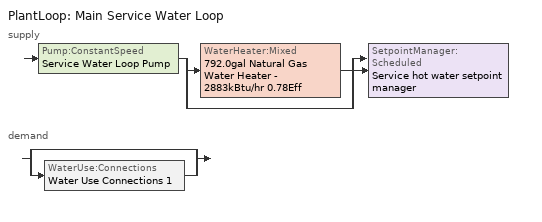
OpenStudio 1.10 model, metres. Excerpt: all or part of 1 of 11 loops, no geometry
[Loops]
PlantLoop 'Main Service Water Loop'
 supply: Pump:ConstantSpeed 'Service Water Loop Pump' > split
  | WaterHeater:Mixed '792.0gal Natural Gas Water Heater - 2883kBtu/hr 0.78Eff'
  | bypass
  join > SetpointManager:Scheduled 'Service hot water setpoint manager'
 demand: split
  | bypass
  | WaterUse:Connections 'Water Use Connections 1'
[PlantLoop]
Main Service Water Loop: Maximum Loop Temperature {C}=60; Minimum Loop Temperature {C}=10; Plant Loop Volume {m3}=Autocalculate; Load Distribution Scheme=Optimal
[Sizing:Plant]
Main Service Water Loop: Loop Type=Heating; Design Loop Exit Temperature {C}=60; Loop Design Temperature Difference {deltaC}=5; Sizing Option=NonCoincident; Zone Timesteps in Averaging Window=1; Coincident Sizing Factor Mode=None
[SetpointManager:Scheduled]
Service hot water setpoint manager: Control Variable=Temperature; Schedule=Service Water Loop Temp - 140F
[Pump:ConstantSpeed]
Service Water Loop Pump: Rated Flow Rate {m3/s}=autosize; Rated Pump Head {Pa}=0.001; Rated Power Consumption {W}=autosize; Motor Efficiency=1; Fraction of Motor Inefficiencies to Fluid Stream=0; Pump Control Type=Intermittent
[WaterHeater:Mixed]
792.0gal Natural Gas Water Heater - 2883kBtu/hr 0.78Eff: Tank Volume {m3}=2.99805; Setpoint Temperature Schedule=Service Water Loop Temp - 140F; Deadband Temperature Difference {deltaC}=2; Maximum Temperature Limit {C}=82.2222; Heater Control Type=Cycle; Heater Maximum Capacity {W}=845000; Heater Fuel Type=NaturalGas; Heater Thermal Efficiency=0.78; Off Cycle Parasitic Fuel Consumption Rate {W}=19.9992; Off Cycle Parasitic Fuel Type=NaturalGas; Off Cycle Parasitic Heat Fraction to Tank=0.8; On Cycle Parasitic Fuel Consumption Rate {W}=19.9992; On Cycle Parasitic Fuel Type=NaturalGas; On Cycle Parasitic Heat Fraction to Tank=0; Ambient Temperature Indicator=Schedule; Ambient Temperature Schedule=Water Heater Ambient Temp Schedule 70F; Off Cycle Loss Coefficient to Ambient Temperature {W/K}=5.99799; On Cycle Loss Coefficient to Ambient Temperature {W/K}=5.99799; Use Side Effectiveness=1; Source Side Effectiveness=1; Use Side Design Flow Rate {m3/s}=autosize; Source Side Design Flow Rate {m3/s}=autosize; Indirect Water Heating Recovery Time {hr}=1.5
[WaterUse:Connections]
Water Use Connections 1: Water Use Equipment Name 1=Main Service Water Use 7.18gal/min
[WaterUse:Equipment:Definition]
Main Service Water Use Def 7.18gal/min: Peak Flow Rate {m3/s}=0.000452988; Target Temperature Schedule=Mixed Water At Faucet Temp - 110F; Sensible Fraction Schedule=Fraction Sensible - 0.2; Latent Fraction Schedule=Fraction Latent - 0.05
[WaterUse:Equipment]
Main Service Water Use 7.18gal/min: Water Use Equipment Definition=Main Service Water Use Def 7.18gal/min; Flow Rate Fraction Schedule=SchoolSecondary BLDG_SWH_SCH
[Schedule:Ruleset]
Service Water Loop Temp - 140F: Default Day Schedule=Service Water Loop Temp - 140F Default
Water Heater Ambient Temp Schedule 70F: Default Day Schedule=Water Heater Ambient Temp Schedule 70F Default
Fraction Sensible - 0.2: Default Day Schedule=Schedule Day 55
Fraction Latent - 0.05: Default Day Schedule=Schedule Day 56
Mixed Water At Faucet Temp - 110F: Default Day Schedule=Schedule Day 57
SchoolSecondary BLDG_SWH_SCH: Default Day Schedule=SchoolSecondary BLDG_SWH_SCH Default; Summer Design Day Schedule=SchoolSecondary BLDG_SWH_SCH Summer Design Day; Winter Design Day Schedule=SchoolSecondary BLDG_SWH_SCH Winter Design Day
[Schedule:Day]
Service Water Loop Temp - 140F Default: 24, 0, 60
Water Heater Ambient Temp Schedule 70F Default: 24, 0, 21.1111
Schedule Day 55: 24, 0, 0.2
Schedule Day 56: 24, 0, 0.05
Schedule Day 57: 24, 0, 43.3333
SchoolSecondary BLDG_SWH_SCH Default; SchoolSecondary BLDG_SWH_SCH Sun|Sat Day; SchoolSecondary BLDG_SWH_SCH Sun|Sat Day 1; SchoolSecondary BLDG_SWH_SCH Sat Day: 24, 0, 0
SchoolSecondary BLDG_SWH_SCH Summer Design Day: 7, 0, 0.05, 8, 0, 0.1, 9, 0, 0.34, 10, 0, 0.6, 11, 0, 0.63, 12, 0, 0.72, 13, 0, 0.79, 14, 0, 0.83, 15, 0, 0.61, 16, 0, 0.65, 18, 0, 0.1, 19, 0, 0.19, 20, 0, 0.25, 22, 0, 0.22, 23, 0, 0.12, 24, 0, 0.09
SchoolSecondary BLDG_SWH_SCH Wkdy Day; SchoolSecondary BLDG_SWH_SCH Wkdy Day 2: 8, 0, 0, 9, 0, 0.34, 10, 0, 0.6, 11, 0, 0.63, 12, 0, 0.72, 13, 0, 0.79, 14, 0, 0.83, 15, 0, 0.61, 16, 0, 0.65, 18, 0, 0.1, 19, 0, 0.19, 20, 0, 0.25, 24, 0, 0
SchoolSecondary BLDG_SWH_SCH Winter Design Day: 9, 0, 0.03, 13, 0, 0.05, 24, 0, 0.03
SchoolSecondary BLDG_SWH_SCH Wkdy Day 1: 8, 0, 0, 18, 0, 0.1, 19, 0, 0.19, 20, 0, 0.25, 24, 0, 0
[Schedule:Rule] Schedule Ruleset=SchoolSecondary BLDG_SWH_SCH; Date Specification Type=DateRange
Name | Rule Order | Day Schedule | Apply Sunday | Apply Saturday | Start Month | Start Day | End Month | End Day | Apply Monday | Apply Tuesday | Apply Wednesday | Apply Thursday | Apply Friday
Schedule Rule 69 | 5 | SchoolSecondary BLDG_SWH_SCH Sun|Sat Day | Yes | Yes | 1 | 1 | 6 | 15
Schedule Rule 70 | 4 | SchoolSecondary BLDG_SWH_SCH Wkdy Day |  |  | 1 | 1 | 6 | 15 | Yes | Yes | Yes | Yes | Yes
Schedule Rule 71 | 3 | SchoolSecondary BLDG_SWH_SCH Sun|Sat Day 1 | Yes | Yes | 6 | 16 | 9 | 15
Schedule Rule 72 | 2 | SchoolSecondary BLDG_SWH_SCH Wkdy Day 1 |  |  | 6 | 16 | 9 | 15 | Yes | Yes | Yes | Yes | Yes
Schedule Rule 73 | 1 | SchoolSecondary BLDG_SWH_SCH Sat Day |  | Yes | 9 | 16 | 12 | 31
Schedule Rule 74 | 0 | SchoolSecondary BLDG_SWH_SCH Wkdy Day 2 |  |  | 9 | 16 | 12 | 31 | Yes | Yes | Yes | Yes | Yes
